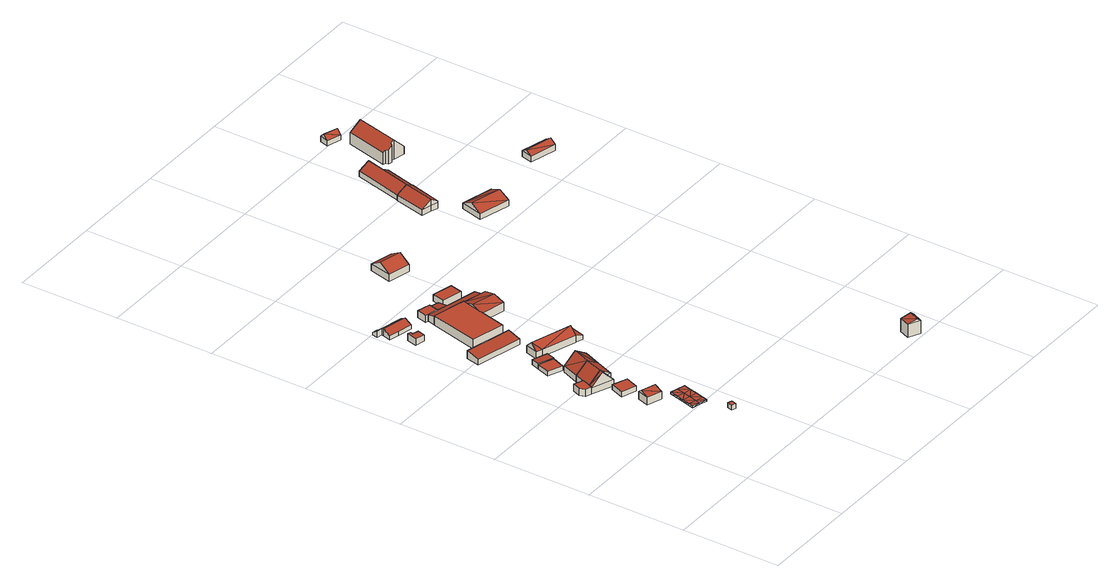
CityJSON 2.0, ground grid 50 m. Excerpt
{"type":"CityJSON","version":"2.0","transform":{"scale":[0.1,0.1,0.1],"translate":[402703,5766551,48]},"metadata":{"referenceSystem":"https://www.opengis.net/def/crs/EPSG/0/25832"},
"CityObjects":{
"building1":{"type":"Building","attributes":{"Gemeindeschluessel":"05515000","Geometrietyp2DReferenz":"3000","function":"31001_2460","roofType":"3100","measuredHeight":5.12},"geometry":[{"type":"Solid","lod":"2","boundaries":[[[[0,1,2,3]],[[4,5,1,0]],[[6,7,5,4]],[[3,2,7,6]],[[0,8,4]],[[6,9,3]],[[3,9,8]],[[8,0,3]],[[9,6,4]],[[4,8,9]],[[1,5,7,2]]]],"semantics":{"surfaces":[{"type":"WallSurface"},{"type":"RoofSurface"},{"type":"GroundSurface"}],"values":[[0,0,0,0,0,0,1,1,1,1,2]]}}]},
"building2":{"type":"Building","attributes":{"Gemeindeschluessel":"05515000","Geometrietyp2DReferenz":"3000","function":"51009_1610","roofType":"3100","measuredHeight":9.3},"geometry":[{"type":"Solid","lod":"2","boundaries":[[[[10,11,12,13]],[[14,15,11,10]],[[16,17,15,14]],[[13,12,17,16]],[[10,18,14]],[[16,19,13]],[[19,18,10]],[[10,13,19]],[[16,14,18]],[[18,19,16]],[[11,15,17,12]]]],"semantics":{"surfaces":[{"type":"WallSurface"},{"type":"RoofSurface"},{"type":"GroundSurface"}],"values":[[0,0,0,0,0,0,1,1,1,1,2]]}}]},
"building3":{"type":"Building","attributes":{"Gemeindeschluessel":"05515000","Geometrietyp2DReferenz":"3000","function":"31001_1000"},"address":[{"country":"Germany","locality":"Münster","thoroughfareNumber":"107","thoroughfareName":"Flothbach"}],"children":["building3-1","building3-2"]},
"building3-1":{"type":"BuildingPart","attributes":{"roofType":"1000","measuredHeight":3.77},"parents":["building3"],"geometry":[{"type":"Solid","lod":"2","boundaries":[[[[20,21,22,23]],[[24,25,21,20]],[[26,27,28,25,24]],[[29,12,11,30,31]],[[23,22,12,29]],[[31,26,24,20,23,29]],[[21,25,28,11,12,22]],[[27,26,31,30]],[[11,28,27,30]]]],"semantics":{"surfaces":[{"type":"WallSurface"},{"type":"RoofSurface"},{"type":"GroundSurface"},{"type":"ClosureSurface"}],"values":[[0,0,0,0,0,1,2,0,3]]}}]},
"building3-2":{"type":"BuildingPart","attributes":{"roofType":"3100","measuredHeight":9.09},"parents":["building3"],"geometry":[{"type":"Solid","lod":"2","boundaries":[[[[30,11,15,32]],[[33,34,28,27]],[[35,36,34,33]],[[32,15,36,35]],[[37,38,32,35]],[[30,38,37,33,27]],[[37,35,33]],[[38,30,32]],[[11,28,34,36,15]],[[11,30,27,28]]]],"semantics":{"surfaces":[{"type":"WallSurface"},{"type":"RoofSurface"},{"type":"GroundSurface"},{"type":"ClosureSurface"}],"values":[[0,0,0,0,1,1,0,0,2,3]]}}]},
"building4":{"type":"Building","attributes":{"Gemeindeschluessel":"05515000","Geometrietyp2DReferenz":"3000","function":"31001_2460","roofType":"1000","measuredHeight":2.6},"geometry":[{"type":"Solid","lod":"2","boundaries":[[[[39,40,41,42]],[[43,44,40,39]],[[45,46,44,43]],[[42,41,46,45]],[[43,39,42,45]],[[40,44,46,41]]]],"semantics":{"surfaces":[{"type":"WallSurface"},{"type":"RoofSurface"},{"type":"GroundSurface"}],"values":[[0,0,0,0,1,2]]}}]},
"building5":{"type":"Building","attributes":{"Gemeindeschluessel":"05515000","Geometrietyp2DReferenz":"3000","function":"31001_2500","roofType":"1000","measuredHeight":2.5},"address":[{"country":"Germany","locality":"Münster","thoroughfareNumber":"103a","thoroughfareName":"Flothbach"}],"geometry":[{"type":"Solid","lod":"2","boundaries":[[[[47,48,49,50]],[[51,52,48,47]],[[53,54,52,51]],[[50,49,54,53]],[[51,47,50,53]],[[48,52,54,49]]]],"semantics":{"surfaces":[{"type":"WallSurface"},{"type":"RoofSurface"},{"type":"GroundSurface"}],"values":[[0,0,0,0,1,2]]}}]},
"building6":{"type":"Building","attributes":{"Geometrietyp2DReferenz":"2000","Gemeindeschluessel":"05515000","function":"53001_1800","roofType":"9999","measuredHeight":1},"geometry":[{"type":"Solid","lod":"2","boundaries":[[[[55,56,57]],[[56,58,57]],[[59,60,55]],[[60,56,55]],[[61,62,59]],[[62,60,59]],[[63,64,61]],[[64,62,61]],[[65,66,63]],[[66,64,63]],[[67,68,65]],[[68,66,65]],[[69,70,67]],[[70,68,67]],[[71,72,69]],[[72,70,69]],[[73,74,71]],[[74,72,71]],[[75,76,73]],[[76,74,73]],[[77,78,75]],[[78,76,75]],[[57,58,77]],[[58,78,77]],[[79,58,60]],[[60,58,56]],[[80,79,60]],[[80,60,62]],[[81,80,64]],[[64,80,62]],[[68,81,66]],[[66,81,64]],[[76,78,79]],[[79,78,58]],[[74,76,79]],[[74,79,80]],[[72,74,81]],[[81,74,80]],[[70,72,68]],[[68,72,81]],[[82,59,57]],[[59,55,57]],[[83,59,82]],[[83,61,59]],[[84,63,83]],[[63,61,83]],[[67,65,84]],[[65,63,84]],[[75,82,77]],[[71,84,73]],[[82,57,77]],[[73,82,75]],[[73,83,82]],[[84,83,73]],[[69,67,71]],[[67,84,71]]]],"semantics":{"surfaces":[{"type":"WallSurface"},{"type":"GroundSurface"},{"type":"RoofSurface"}],"values":[[0,0,0,0,0,0,0,0,0,0,0,0,0,0,0,0,0,0,0,0,0,0,0,0,1,1,1,1,1,1,1,1,1,1,1,1,1,1,1,1,2,2,2,2,2,2,2,2,2,2,2,2,2,2,2,2]]}}]},
"building7":{"type":"Building","attributes":{"Gemeindeschluessel":"05515000","Geometrietyp2DReferenz":"3000","function":"31001_2460","roofType":"1000","measuredHeight":2.48},"geometry":[{"type":"Solid","lod":"2","boundaries":[[[[85,86,87,88]],[[89,90,86,85]],[[91,92,90,89]],[[88,87,92,91]],[[89,85,88,91]],[[86,90,92,87]]]],"semantics":{"surfaces":[{"type":"WallSurface"},{"type":"RoofSurface"},{"type":"GroundSurface"}],"values":[[0,0,0,0,1,2]]}}]},
"building8":{"type":"Building","attributes":{"Gemeindeschluessel":"05515000","Geometrietyp2DReferenz":"3000","function":"31001_1000","roofType":"3100","measuredHeight":9.11},"address":[{"country":"Germany","locality":"Münster","thoroughfareNumber":"109","thoroughfareName":"Flothbach"}],"geometry":[{"type":"Solid","lod":"2","boundaries":[[[[93,94,95,96]],[[97,98,94,93]],[[99,100,98,97]],[[96,95,100,99]],[[93,101,97]],[[99,102,96]],[[102,101,93]],[[93,96,102]],[[99,97,101]],[[101,102,99]],[[94,98,100,95]]]],"semantics":{"surfaces":[{"type":"WallSurface"},{"type":"RoofSurface"},{"type":"GroundSurface"}],"values":[[0,0,0,0,0,0,1,1,1,1,2]]}}]},
"building9":{"type":"Building","attributes":{"Gemeindeschluessel":"05515000","Geometrietyp2DReferenz":"3000","function":"31001_2460","roofType":"2100","measuredHeight":2.95},"geometry":[{"type":"Solid","lod":"2","boundaries":[[[[103,104,105,106]],[[107,108,103,106]],[[109,110,105,104]],[[108,109,104,103]],[[107,110,109,108]],[[106,105,110,107]]]],"semantics":{"surfaces":[{"type":"WallSurface"},{"type":"RoofSurface"},{"type":"GroundSurface"}],"values":[[0,1,2,0,0,0]]}}]},
"building10":{"type":"Building","attributes":{"Gemeindeschluessel":"05515000","Geometrietyp2DReferenz":"3000","function":"51009_1610","roofType":"2100","measuredHeight":3.53},"geometry":[{"type":"Solid","lod":"2","boundaries":[[[[111,112,113,114]],[[115,116,112,111]],[[117,118,116,115]],[[119,120,118,117]],[[121,122,120,119]],[[114,113,122,121]],[[119,117,115,111,114,121]],[[112,116,118,120,122,113]]]],"semantics":{"surfaces":[{"type":"WallSurface"},{"type":"RoofSurface"},{"type":"GroundSurface"}],"values":[[0,0,0,0,0,0,1,2]]}}]},
"building11":{"type":"Building","attributes":{"Gemeindeschluessel":"05515000","Geometrietyp2DReferenz":"3000","function":"31001_2000","roofType":"2100","measuredHeight":4.01},"geometry":[{"type":"Solid","lod":"2","boundaries":[[[[123,124,125,126]],[[127,128,124,123]],[[129,130,128,127]],[[126,125,130,129]],[[127,123,126,129]],[[124,128,130,125]]]],"semantics":{"surfaces":[{"type":"WallSurface"},{"type":"RoofSurface"},{"type":"GroundSurface"}],"values":[[0,0,0,0,1,2]]}}]},
"building12":{"type":"Building","attributes":{"Gemeindeschluessel":"05515000","Geometrietyp2DReferenz":"3000","function":"31001_2700","roofType":"3100","measuredHeight":3.8},"geometry":[{"type":"Solid","lod":"2","boundaries":[[[[131,132,133,134]],[[135,136,132,131]],[[137,138,136,135]],[[139,140,138,137]],[[141,142,140,139]],[[143,144,142,141]],[[145,146,144,143]],[[147,148,146,145]],[[149,150,148,147]],[[151,152,150,149]],[[134,133,152,151]],[[145,143,141,139,137,135,131,147]],[[134,151,149,147,131]],[[132,136,138,140,142,144,146,148,150,152,133]]]],"semantics":{"surfaces":[{"type":"WallSurface"},{"type":"RoofSurface"},{"type":"GroundSurface"}],"values":[[0,0,0,0,0,0,0,0,0,0,0,1,1,2]]}}]},
"building13":{"type":"Building","attributes":{"Gemeindeschluessel":"05515000","Geometrietyp2DReferenz":"3000","function":"31001_1000","roofType":"5000","measuredHeight":7.16},"address":[{"country":"Germany","locality":"Münster","thoroughfareNumber":"109a","thoroughfareName":"Flothbach"}],"geometry":[{"type":"Solid","lod":"2","boundaries":[[[[153,154,155,156]],[[157,158,154,153]],[[159,160,158,157]],[[161,162,160,159]],[[163,164,162,161]],[[156,155,164,163]],[[163,161,165,166]],[[157,156,166]],[[157,166,165]],[[165,159,157]],[[157,153,156]],[[159,165,161]],[[163,166,156]],[[154,158,160,162,164,155]]]],"semantics":{"surfaces":[{"type":"WallSurface"},{"type":"RoofSurface"},{"type":"GroundSurface"}],"values":[[0,0,0,0,0,0,1,1,1,1,1,0,0,2]]}}]},
"building14":{"type":"Building","attributes":{"Gemeindeschluessel":"05515000","Geometrietyp2DReferenz":"3000","function":"51009_1610","roofType":"1000","measuredHeight":3.63},"geometry":[{"type":"Solid","lod":"2","boundaries":[[[[167,168,169,170]],[[171,172,168,167]],[[173,174,172,171]],[[175,176,174,173]],[[170,169,176,175]],[[173,171,167,170,175]],[[168,172,174,176,169]]]],"semantics":{"surfaces":[{"type":"WallSurface"},{"type":"RoofSurface"},{"type":"GroundSurface"}],"values":[[0,0,0,0,0,1,2]]}}]},
"building15":{"type":"Building","attributes":{"Gemeindeschluessel":"05515000","Geometrietyp2DReferenz":"3000","function":"31001_2000"},"address":[{"country":"Germany","locality":"Münster","thoroughfareNumber":"117","thoroughfareName":"Flothbach"}],"children":["building15-1","building15-2","building15-3"]},
"building15-1":{"type":"BuildingPart","attributes":{"roofType":"3100","measuredHeight":5.93},"parents":["building15"],"geometry":[{"type":"Solid","lod":"2","boundaries":[[[[177,178,179,180]],[[180,179,181,182]],[[182,183,180]],[[180,183,184]],[[184,185,177,180]],[[183,182,186,187]],[[187,188,184,183]],[[178,189,190,181,179]],[[178,177,187,189]],[[190,186,182,181]],[[189,187,186,190]],[[184,188,185]],[[185,188,187,177]]]],"semantics":{"surfaces":[{"type":"WallSurface"},{"type":"RoofSurface"},{"type":"GroundSurface"},{"type":"ClosureSurface"}],"values":[[0,0,0,1,1,1,1,2,3,0,3,0,3]]}}]},
"building15-2":{"type":"BuildingPart","attributes":{"roofType":"2100","measuredHeight":4.34},"parents":["building15"],"geometry":[{"type":"Solid","lod":"2","boundaries":[[[[191,192,193,194]],[[195,196,192,191]],[[197,198,196,195]],[[199,200,198,197]],[[186,190,200,199]],[[199,197,195,191,194,187,186]],[[192,196,198,200,190,189,193]],[[190,186,187,189]],[[189,187,194,193]]]],"semantics":{"surfaces":[{"type":"WallSurface"},{"type":"RoofSurface"},{"type":"GroundSurface"},{"type":"ClosureSurface"}],"values":[[0,0,0,0,0,1,2,3,3]]}}]},
"building15-3":{"type":"BuildingPart","attributes":{"roofType":"1000","measuredHeight":4.81},"parents":["building15"],"geometry":[{"type":"Solid","lod":"2","boundaries":[[[[201,202,203,204]],[[205,194,193,202,201]],[[204,203,178,177,206]],[[185,188,207,205,201,204,206]],[[202,193,189,178,203]],[[194,205,207,187]],[[194,187,189,193]],[[185,206,177]],[[187,207,188]],[[178,189,187,177]],[[187,188,185,177]]]],"semantics":{"surfaces":[{"type":"WallSurface"},{"type":"RoofSurface"},{"type":"GroundSurface"},{"type":"ClosureSurface"}],"values":[[0,0,0,1,2,0,3,0,0,3,3]]}}]},
"building16":{"type":"Building","attributes":{"Gemeindeschluessel":"05515000","Geometrietyp2DReferenz":"3000","function":"51009_1610","roofType":"2100","measuredHeight":3.48},"geometry":[{"type":"Solid","lod":"2","boundaries":[[[[208,209,164,210]],[[211,212,209,208]],[[213,214,212,211]],[[210,164,214,213]],[[211,208,210,213]],[[209,212,214,164]]]],"semantics":{"surfaces":[{"type":"WallSurface"},{"type":"RoofSurface"},{"type":"GroundSurface"}],"values":[[0,0,0,0,1,2]]}}]},
"building17":{"type":"Building","attributes":{"Gemeindeschluessel":"05515000","Geometrietyp2DReferenz":"3000","function":"31001_2700","roofType":"2100","measuredHeight":3.27},"geometry":[{"type":"Solid","lod":"2","boundaries":[[[[215,216,217,195]],[[218,219,216,215]],[[220,221,219,218]],[[197,222,221,220]],[[195,217,222,197]],[[220,218,215,195,197]],[[216,219,221,222,217]]]],"semantics":{"surfaces":[{"type":"WallSurface"},{"type":"RoofSurface"},{"type":"GroundSurface"}],"values":[[0,0,0,0,0,1,2]]}}]},
"building18":{"type":"Building","attributes":{"Gemeindeschluessel":"05515000","Geometrietyp2DReferenz":"3000","function":"31001_2700","roofType":"1000","measuredHeight":3.66},"geometry":[{"type":"Solid","lod":"2","boundaries":[[[[223,224,225,226]],[[227,228,224,223]],[[229,230,228,227]],[[226,225,230,229]],[[227,223,226,229]],[[224,228,230,225]]]],"semantics":{"surfaces":[{"type":"WallSurface"},{"type":"RoofSurface"},{"type":"GroundSurface"}],"values":[[0,0,0,0,1,2]]}}]},
"building19":{"type":"Building","attributes":{"Gemeindeschluessel":"05515000","Geometrietyp2DReferenz":"3000","function":"31001_1000","roofType":"3100","measuredHeight":7.16},"address":[{"country":"Germany","locality":"Münster","thoroughfareNumber":"123","thoroughfareName":"Flothbach"}],"geometry":[{"type":"Solid","lod":"2","boundaries":[[[[231,232,233,234]],[[235,236,232,231]],[[237,238,236,235]],[[234,233,238,237]],[[231,239,235]],[[237,240,234]],[[234,240,239,231]],[[235,239,240,237]],[[232,236,238,233]]]],"semantics":{"surfaces":[{"type":"WallSurface"},{"type":"RoofSurface"},{"type":"GroundSurface"}],"values":[[0,0,0,0,0,0,1,1,2]]}}]},
"building20":{"type":"Building","attributes":{"Gemeindeschluessel":"05515000","Geometrietyp2DReferenz":"3000","function":"31001_2000","roofType":"3100","measuredHeight":8.1},"geometry":[{"type":"Solid","lod":"2","boundaries":[[[[241,242,243,244]],[[245,246,242,241]],[[247,248,246,245]],[[244,243,248,247]],[[241,249,245]],[[247,250,244]],[[250,249,241]],[[241,244,250]],[[247,245,249]],[[249,250,247]],[[242,246,248,243]]]],"semantics":{"surfaces":[{"type":"WallSurface"},{"type":"RoofSurface"},{"type":"GroundSurface"}],"values":[[0,0,0,0,0,0,1,1,1,1,2]]}}]},
"building21":{"type":"Building","attributes":{"Gemeindeschluessel":"05515000","Geometrietyp2DReferenz":"3000","function":"31001_2700","roofType":"5000","measuredHeight":6.16},"geometry":[{"type":"Solid","lod":"2","boundaries":[[[[251,252,253,254]],[[255,256,252,251]],[[257,258,256,255]],[[259,260,258,257]],[[261,262,260,259]],[[254,253,262,261]],[[263,261,259,264]],[[265,263,264,266]],[[266,264,257,255]],[[264,259,257]],[[263,265,251,254]],[[263,254,261]],[[265,266,255,251]],[[252,256,258,260,262,253]]]],"semantics":{"surfaces":[{"type":"WallSurface"},{"type":"RoofSurface"},{"type":"GroundSurface"}],"values":[[0,0,0,0,0,0,1,1,0,0,0,0,0,2]]}}]},
"building22":{"type":"Building","attributes":{"Gemeindeschluessel":"05515000","Geometrietyp2DReferenz":"3000","function":"31001_2700","roofType":"3100","measuredHeight":5.82},"geometry":[{"type":"Solid","lod":"2","boundaries":[[[[267,268,269,270]],[[271,272,268,267]],[[273,274,272,271]],[[270,269,274,273]],[[267,275,271]],[[273,276,270]],[[270,276,275]],[[275,267,270]],[[276,273,271]],[[271,275,276]],[[268,272,274,269]]]],"semantics":{"surfaces":[{"type":"WallSurface"},{"type":"RoofSurface"},{"type":"GroundSurface"}],"values":[[0,0,0,0,0,0,1,1,1,1,2]]}}]},
"building23":{"type":"Building","attributes":{"Gemeindeschluessel":"05515000","Geometrietyp2DReferenz":"3000","function":"31001_2700","roofType":"2100","measuredHeight":5.89},"geometry":[{"type":"Solid","lod":"2","boundaries":[[[[261,277,278,263]],[[279,280,277,261]],[[281,282,280,279]],[[283,284,282,281]],[[263,278,284,283]],[[281,279,261,263,283]],[[277,280,282,284,278]]]],"semantics":{"surfaces":[{"type":"WallSurface"},{"type":"RoofSurface"},{"type":"GroundSurface"}],"values":[[0,0,0,0,0,1,2]]}}]},
"building24":{"type":"Building","attributes":{"Gemeindeschluessel":"05515000","Geometrietyp2DReferenz":"3000","function":"51009_1610","roofType":"2100","measuredHeight":5.86},"geometry":[{"type":"Solid","lod":"2","boundaries":[[[[263,278,285,286]],[[283,284,278,263]],[[287,288,284,283]],[[286,285,288,287]],[[283,263,286,287]],[[278,284,288,285]]]],"semantics":{"surfaces":[{"type":"WallSurface"},{"type":"RoofSurface"},{"type":"GroundSurface"}],"values":[[0,0,0,0,1,2]]}}]},
"building25":{"type":"Building","attributes":{"Gemeindeschluessel":"05515000","Geometrietyp2DReferenz":"3000","function":"31001_2700","roofType":"3100","measuredHeight":5.08},"geometry":[{"type":"Solid","lod":"2","boundaries":[[[[289,290,291,292]],[[293,294,290,289]],[[295,296,294,293]],[[292,291,296,295]],[[289,297,293]],[[295,298,292]],[[292,298,297]],[[297,289,292]],[[298,295,293]],[[293,297,298]],[[290,294,296,291]]]],"semantics":{"surfaces":[{"type":"WallSurface"},{"type":"RoofSurface"},{"type":"GroundSurface"}],"values":[[0,0,0,0,0,0,1,1,1,1,2]]}}]},
"building26":{"type":"Building","attributes":{"Gemeindeschluessel":"05515000","Geometrietyp2DReferenz":"3000","function":"31001_1000","roofType":"3100","measuredHeight":10.08},"address":[{"country":"Germany","locality":"Münster","thoroughfareNumber":"128","thoroughfareName":"Flothbach"}],"geometry":[{"type":"Solid","lod":"2","boundaries":[[[[299,300,301,302]],[[303,304,300,299]],[[305,306,304,303]],[[307,308,306,305]],[[309,310,308,307]],[[311,312,310,309]],[[313,314,312,311]],[[315,316,314,313]],[[317,318,316,315]],[[302,301,318,317]],[[311,309,307,305,303,299,302,313]],[[317,315,313,302]],[[300,304,306,308,310,312,314,316,318,301]]]],"semantics":{"surfaces":[{"type":"WallSurface"},{"type":"RoofSurface"},{"type":"GroundSurface"}],"values":[[0,0,0,0,0,0,0,0,0,0,1,1,2]]}}]},
"building27":{"type":"Building","attributes":{"Gemeindeschluessel":"05515000","Geometrietyp2DReferenz":"3000","function":"31001_2700","roofType":"3100","measuredHeight":5.08},"geometry":[{"type":"Solid","lod":"2","boundaries":[[[[319,320,321,322]],[[323,324,320,319]],[[325,326,324,323]],[[322,321,326,325]],[[319,327,323]],[[325,328,322]],[[322,328,327]],[[327,319,322]],[[328,325,323]],[[323,327,328]],[[320,324,326,321]]]],"semantics":{"surfaces":[{"type":"WallSurface"},{"type":"RoofSurface"},{"type":"GroundSurface"}],"values":[[0,0,0,0,0,0,1,1,1,1,2]]}}]}
},
"vertices":[
[222,681,53],[222,681,15],[298,655,15],[298,655,53],[241,738,53],[241,738,15],[318,712,53],[318,712,15],[237,723,66],[313,698,66],
[159,945,53],[159,945,19],[151,926,19],[151,926,53],[267,903,53],[267,903,19],[260,884,53],[260,884,19],[213,924,112],[206,905,112],
[110,965,56],[110,965,19],[122,938,19],[122,938,56],[127,1006,56],[127,1006,19],[175,987,56],[175,987,52],[175,987,19],[151,926,56],[159,945,52],[159,945,56],
[267,903,75],[195,1037,52],[195,1037,19],[303,994,75],[303,994,19],[249,1015,110],[213,924,110],
[210,808,43],[210,808,17],[284,780,17],[284,780,43],[235,874,43],[235,874,17],[310,845,43],[310,845,17],
[402,354,36],[402,354,11],[423,347,11],[423,347,36],[410,380,36],[410,380,11],[431,373,36],[431,373,11],
[444,633,13],[444,633,3],[405,644,13],[405,644,3],[432,591,14],[432,591,4],[422,554,14],[422,554,4],[411,514,14],[411,514,4],[405,490,14],[405,490,4],[366,501,14],[366,501,4],[328,512,14],[328,512,4],[334,535,14],[334,535,4],[345,575,14],[345,575,4],[355,612,14],[355,612,4],[367,654,13],[367,654,3],[394,601,4],[384,564,4],[373,524,4],[394,601,14],[384,564,14],[373,524,14],
[162,1167,42],[162,1167,18],[237,1138,18],[237,1138,42],[188,1233,42],[188,1233,18],[262,1203,42],[262,1203,18],
[230,1126,51],[230,1126,18],[195,1037,18],[195,1037,51],[338,1082,74],[338,1082,18],[303,994,74],[303,994,18],[284,1104,109],[249,1015,109],
[280,1248,42],[280,1248,16],[205,1277,16],[205,1277,42],[188,1233,46],[262,1203,46],[262,1203,16],[188,1233,16],
[58,1838,50],[58,1838,14],[45,1787,14],[45,1787,47],[75,1833,49],[75,1833,14],[71,1819,49],[71,1819,14],[103,1811,49],[103,1811,14],[94,1775,47],[94,1775,14],
[86,1541,55],[86,1541,15],[68,1471,15],[68,1471,44],[324,1482,55],[324,1482,15],[306,1412,44],[306,1412,15],
[29,1945,51],[29,1945,13],[19,1906,13],[19,1906,34],[31,1957,44],[31,1957,13],[4,1963,44],[4,1963,13],[10,1991,25],[10,1991,13],[38,1984,25],[38,1984,13],[35,1971,34],[35,1971,13],[159,1940,35],[159,1940,13],[153,1915,51],[153,1915,13],[144,1877,34],[144,1877,13],[71,1894,34],[71,1894,13],
[281,1273,53],[281,1273,16],[456,1217,16],[456,1217,53],[282,1275,53],[282,1275,16],[248,1286,53],[248,1286,16],[269,1350,53],[269,1350,16],[477,1283,53],[477,1283,16],[259,1318,87],[467,1251,87],
[234,1903,50],[234,1903,13],[222,1853,13],[222,1853,50],[301,1886,50],[301,1886,13],[288,1837,50],[288,1837,13],[235,1850,50],[235,1850,13],
[365,1651,58],[365,1651,14],[488,1620,14],[488,1620,58],[517,1738,14],[517,1738,58],[502,1679,74],[379,1710,74],[369,1669,62],[493,1744,58],[394,1768,58],[390,1751,62],[394,1768,14],[493,1744,14],
[235,1850,47],[235,1850,14],[226,1810,14],[226,1810,58],[288,1837,47],[288,1837,14],[344,1823,47],[344,1823,14],[502,1783,47],[502,1783,14],
[164,1563,62],[164,1563,14],[333,1521,14],[333,1521,62],[226,1810,62],[365,1651,62],[394,1768,62],
[511,1272,41],[511,1272,16],[477,1283,51],[493,1205,40],[493,1205,16],[457,1219,51],[457,1219,16],
[301,1886,36],[301,1886,15],[288,1837,15],[302,1893,34],[302,1893,15],[358,1878,34],[358,1878,15],[344,1823,15],
[364,1857,49],[364,1857,13],[466,1831,13],[466,1831,49],[380,1920,49],[380,1920,13],[482,1894,49],[482,1894,13],
[398,2167,51],[398,2167,16],[513,2139,16],[513,2139,51],[426,2280,51],[426,2280,16],[541,2252,51],[541,2252,16],[412,2224,87],[527,2195,87],
[1332,90,81],[1332,90,13],[1307,37,13],[1307,37,81],[1392,62,81],[1392,62,13],[1368,9,81],[1368,9,13],[1379,68,94],[1355,15,94],
[1041,2477,43],[1041,2477,13],[1007,2485,13],[1007,2485,43],[1001,2317,43],[1001,2317,13],[968,2329,43],[968,2329,13],[914,2342,43],[914,2342,13],[954,2499,43],[954,2499,13],[1007,2485,74],[968,2329,74],[1041,2477,54],[1001,2317,53],
[1031,2112,44],[1031,2112,14],[1191,2070,14],[1191,2070,44],[1060,2225,44],[1060,2225,14],[1220,2183,44],[1220,2183,14],[1046,2168,72],[1206,2127,72],
[954,2499,15],[1007,2485,15],[1015,2743,43],[1015,2743,15],[1069,2730,74],[1069,2730,15],[1047,2642,74],[1047,2642,15],
[1041,2477,15],[1041,2477,53],[1081,2634,53],[1081,2634,15],
[1132,2991,46],[1132,2991,18],[1204,2969,18],[1204,2969,46],[1146,3036,46],[1146,3036,18],[1218,3014,46],[1218,3014,18],[1139,3014,69],[1211,2991,69],
[1196,2696,109],[1196,2696,17],[1210,2693,17],[1210,2693,118],[1185,2685,103],[1185,2685,17],[1167,2689,91],[1167,2689,17],[1163,2705,85],[1163,2705,17],[1151,2708,77],[1151,2708,17],[1204,2920,77],[1204,2920,17],[1263,2905,118],[1263,2905,17],[1322,2890,58],[1322,2890,17],[1269,2678,58],[1269,2678,17],
[1536,2184,43],[1536,2184,12],[1673,2150,12],[1673,2150,43],[1551,2243,43],[1551,2243,12],[1688,2208,43],[1688,2208,12],[1543,2214,62],[1681,2179,62]
]}
